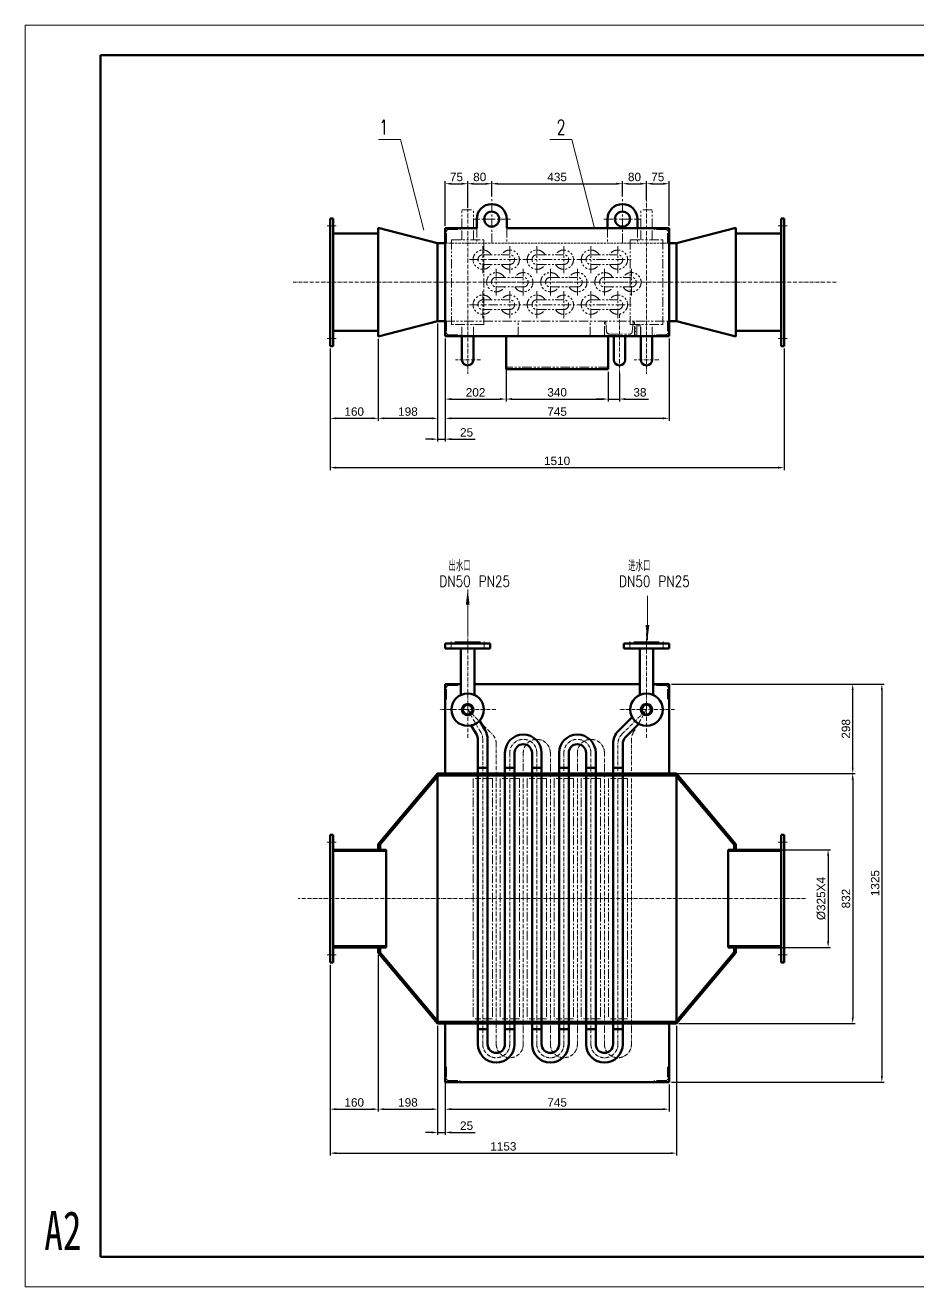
# Model space of a CAD drawing. Header units: millimetres. Extents: x 176693 to 196875, y 147562 to 159646.
# Drawn here: x 184256 to 187226, y 151219 to 155419 of the extents above; entities that cross this region are included whole.
import ezdxf

# ---------------------------------------------------------------- set-up
doc = ezdxf.new("R2010")
doc.units = ezdxf.units.MM
for name, pattern in [('ACAD_ISO02W100', [11, 8, -3]), ('ACAD_ISO10W100', [18.7, 12, -3, 0.7, -3]), ('CENTER', [50.8, 31.75, -6.35, 6.35, -6.35]), ('CENTER2', [28.574999, 19.049999, -3.175, 3.175, -3.175]), ('PHANTOM', [63.5, 31.75, -6.35, 6.35, -6.35, 6.35, -6.35])]:
    doc.linetypes.add(name, pattern=pattern)
doc.layers.get('Defpoints').update_dxf_attribs({"lineweight": 18})
for name, color, linetype, lineweight in [('1轮廓实线层', 7, 'Continuous', 70), ('2细线层', 4, 'Continuous', 18), ('3中心线层', 1, 'CENTER', 18), ('6文字层', 3, 'Continuous', 18), ('7标注层', 4, 'Continuous', 18), ('9双点划线层', 6, 'PHANTOM', 18), ('CAXA4', 7, 'Continuous', 50), ('CENTER1', 1, 'CENTER2', 18), ('中心线', 1, 'ACAD_ISO10W100', 18), ('虚线', 6, 'ACAD_ISO02W100', 18)]:
    doc.layers.add(name, color=color, linetype=linetype, lineweight=lineweight)
doc.styles.add('PC_TEXTSTYLE', font='txt.shx', dxfattribs={"width": 0.8, "bigfont": 'gbcbig.shx'})
doc.styles.get("Standard").update_dxf_attribs({"font": 'arial.ttf'})
doc.styles.add('TH_GBDIM', font='', dxfattribs={"width": 0.8})
doc.styles.add('UserTxtStyle1', font='', dxfattribs={"width": 0.7})
doc.styles.get('TH_GBDIM').set_extended_font_data('宋体')
doc.styles.get('UserTxtStyle1').set_extended_font_data('宋体')
doc.dimstyles.new('HGCAD$0', dxfattribs={"dimtxt": 3.5, "dimasz": 2.5, "dimexe": 1, "dimexo": 1, "dimgap": 1, "dimtad": 1, "dimdec": 0, "dimdsep": 46, "dimtxsty": 'Standard', "dimcen": 0, "dimdle": 5, "dimadec": 0, "dimazin": 0, "dimtfac": 1, "dimtdec": 0, "dimtmove": 0, "dimatfit": 1, "dimfxl": 1, "dimtolj": 1, "dimarcsym": 0})

# ---------------------------------------------------------------- blocks, each defined once
blk = doc.blocks.new('*X226')
at = {"layer": '2细线层', "linetype": 'Continuous'}
blk.add_hatch(color=4, dxfattribs=at).paths.add_polyline_path([(27690.3, 24066.9), (27740.3, 24073.1), (27740.3, 24060.6)], flags=0)
at = {"layer": '2细线层', "color": 4, "linetype": 'Continuous'}
blk.add_line((27690.3, 24066.9), (27838.1, 24066.9), dxfattribs=at)
at = {"layer": '2细线层', "color": 3}
blk.add_line((27838.1, 24066.9), (27838.1, 24066.9), dxfattribs=at)
blk = doc.blocks.new('*D502')
at = {"color": 0, "lineweight": -2, "transparency": 16777216}
for p, q in [((185270.8, 152290.6), (185270.8, 151655.5)), ((186423.5, 152087.1), (186423.5, 151655.5)), ((185290.8, 151663.5), (186403.5, 151663.5))]:
    blk.add_line(p, q, dxfattribs=at)
at = {"color": 0, "transparency": 16777216}
for points in [[(185290.8, 151666.8), (185290.8, 151660.2), (185270.8, 151663.5)], [(186403.5, 151666.8), (186403.5, 151660.2), (186423.5, 151663.5)]]:
    blk.add_solid(points, dxfattribs=at)
at = {"layer": 'Defpoints', "color": 0, "transparency": 16777216}
for p in [(185270.8, 152298.6), (186423.5, 152095.1), (186423.5, 151663.5)]:
    blk.add_point(p, dxfattribs=at)
at = {"color": 0, "lineweight": 18, "transparency": 16777216, "insert": (185847.1, 151685.8), "char_height": 28, "attachment_point": 5}
blk.add_mtext('\\A1;1153', dxfattribs=at)
blk = doc.blocks.new('*D605')
at = {"color": 0, "lineweight": -2, "transparency": 16777216}
for p, q in [((185628.5, 152087.1), (185628.5, 151724.5)), ((185653.5, 151917.1), (185653.5, 151724.5)), ((185608.5, 151732.5), (185588.5, 151732.5)), ((185628.5, 151732.5), (185653.5, 151732.5)), ((185673.5, 151732.5), (185753.2, 151732.5))]:
    blk.add_line(p, q, dxfattribs=at)
at = {"color": 0, "transparency": 16777216}
for points in [[(185608.5, 151735.8), (185608.5, 151729.1), (185628.5, 151732.5)], [(185673.5, 151735.8), (185673.5, 151729.1), (185653.5, 151732.5)]]:
    blk.add_solid(points, dxfattribs=at)
at = {"layer": 'Defpoints', "color": 0, "transparency": 16777216}
for p in [(185628.5, 152095.1), (185653.5, 151925.1), (185653.5, 151732.5)]:
    blk.add_point(p, dxfattribs=at)
at = {"color": 0, "lineweight": 18, "transparency": 16777216, "insert": (185724.8, 151754.8), "char_height": 28, "attachment_point": 5}
blk.add_mtext('\\A1;25', dxfattribs=at)
blk = doc.blocks.new('*D606')
at = {"color": 0, "lineweight": -2, "transparency": 16777216}
for p, q in [((186406.5, 152927.1), (187017.6, 152927.1)), ((187009.6, 152907.1), (187009.6, 152115.1)), ((186431.5, 152095.1), (187017.6, 152095.1))]:
    blk.add_line(p, q, dxfattribs=at)
at = {"color": 0, "transparency": 16777216}
for points in [[(187006.3, 152907.1), (187013, 152907.1), (187009.6, 152927.1)], [(187006.3, 152115.1), (187013, 152115.1), (187009.6, 152095.1)]]:
    blk.add_solid(points, dxfattribs=at)
at = {"layer": 'Defpoints', "color": 0, "transparency": 16777216}
for p in [(186398.5, 152927.1), (186423.5, 152095.1), (187009.6, 152095.1)]:
    blk.add_point(p, dxfattribs=at)
at = {"color": 0, "lineweight": 18, "transparency": 16777216, "insert": (186987.3, 152511.1), "char_height": 28, "attachment_point": 5, "rotation": 90}
blk.add_mtext('\\A1;832', dxfattribs=at)
blk = doc.blocks.new('*D507')
at = {"color": 0, "lineweight": -2, "transparency": 16777216}
for p, q in [((186196, 154265.2), (186196, 154166)), ((186233.5, 154259.1), (186233.5, 154166)), ((186176, 154174), (186156, 154174)), ((186196, 154174), (186233.5, 154174)), ((186253.5, 154174), (186329.6, 154174))]:
    blk.add_line(p, q, dxfattribs=at)
at = {"color": 0, "transparency": 16777216}
for points in [[(186176, 154177.4), (186176, 154170.7), (186196, 154174)], [(186253.5, 154177.4), (186253.5, 154170.7), (186233.5, 154174)]]:
    blk.add_solid(points, dxfattribs=at)
at = {"layer": 'Defpoints', "color": 0, "transparency": 16777216}
for p in [(186196, 154273.2), (186233.5, 154267.1), (186233.5, 154174)]:
    blk.add_point(p, dxfattribs=at)
at = {"color": 0, "lineweight": 18, "transparency": 16777216, "insert": (186301.6, 154196.3), "char_height": 28, "attachment_point": 5}
blk.add_mtext('\\A1;38', dxfattribs=at)
blk = doc.blocks.new('*D612')
at = {"color": 0, "lineweight": -2, "transparency": 16777216}
for p, q in [((185856, 154265.2), (185856, 154166)), ((186196, 154265.2), (186196, 154166)), ((185876, 154174), (186176, 154174))]:
    blk.add_line(p, q, dxfattribs=at)
at = {"color": 0, "transparency": 16777216}
for points in [[(185876, 154177.4), (185876, 154170.7), (185856, 154174)], [(186176, 154177.4), (186176, 154170.7), (186196, 154174)]]:
    blk.add_solid(points, dxfattribs=at)
at = {"layer": 'Defpoints', "color": 0, "transparency": 16777216}
for p in [(185856, 154273.2), (186196, 154273.2), (186196, 154174)]:
    blk.add_point(p, dxfattribs=at)
at = {"color": 0, "lineweight": 18, "transparency": 16777216, "insert": (186026, 154196.3), "char_height": 28, "attachment_point": 5}
blk.add_mtext('\\A1;340', dxfattribs=at)
blk = doc.blocks.new('*D613')
at = {"color": 0, "lineweight": -2, "transparency": 16777216}
for p, q in [((185856, 154320.2), (185856, 154166)), ((185653.5, 154261.8), (185653.5, 154166)), ((185673.5, 154174), (185836, 154174))]:
    blk.add_line(p, q, dxfattribs=at)
at = {"color": 0, "transparency": 16777216}
for points in [[(185673.5, 154177.4), (185673.5, 154170.7), (185653.5, 154174)], [(185836, 154177.4), (185836, 154170.7), (185856, 154174)]]:
    blk.add_solid(points, dxfattribs=at)
at = {"layer": 'Defpoints', "color": 0, "transparency": 16777216}
for p in [(185856, 154328.2), (185653.5, 154269.8), (185856, 154174)]:
    blk.add_point(p, dxfattribs=at)
at = {"color": 0, "lineweight": 18, "transparency": 16777216, "insert": (185754.7, 154196.3), "char_height": 28, "attachment_point": 5}
blk.add_mtext('\\A1;202', dxfattribs=at)
blk = doc.blocks.new('*D614')
at = {"color": 0, "lineweight": -2, "transparency": 16777216}
for p, q in [((185653.5, 154375.2), (185653.5, 154101.9)), ((186398.5, 154375.2), (186398.5, 154101.9)), ((185673.5, 154109.9), (186378.5, 154109.9))]:
    blk.add_line(p, q, dxfattribs=at)
at = {"color": 0, "transparency": 16777216}
for points in [[(185673.5, 154113.2), (185673.5, 154106.6), (185653.5, 154109.9)], [(186378.5, 154113.2), (186378.5, 154106.6), (186398.5, 154109.9)]]:
    blk.add_solid(points, dxfattribs=at)
at = {"layer": 'Defpoints', "color": 0, "transparency": 16777216}
for p in [(185653.5, 154383.2), (186398.5, 154383.2), (186398.5, 154109.9)]:
    blk.add_point(p, dxfattribs=at)
at = {"color": 0, "lineweight": 18, "transparency": 16777216, "insert": (186026, 154132.1), "char_height": 28, "attachment_point": 5}
blk.add_mtext('\\A1;745', dxfattribs=at)
blk = doc.blocks.new('*D508')
at = {"color": 0, "lineweight": -2, "transparency": 16777216}
for p, q in [((185270.8, 154342.7), (185270.8, 153937.8)), ((186781.2, 154342.7), (186781.2, 153937.8)), ((185290.8, 153945.8), (186761.2, 153945.8))]:
    blk.add_line(p, q, dxfattribs=at)
at = {"color": 0, "transparency": 16777216}
for points in [[(185290.8, 153949.1), (185290.8, 153942.4), (185270.8, 153945.8)], [(186761.2, 153949.1), (186761.2, 153942.4), (186781.2, 153945.8)]]:
    blk.add_solid(points, dxfattribs=at)
at = {"layer": 'Defpoints', "color": 0, "transparency": 16777216}
for p in [(185270.8, 154350.7), (186781.2, 154350.7), (186781.2, 153945.8)]:
    blk.add_point(p, dxfattribs=at)
at = {"color": 0, "lineweight": 18, "transparency": 16777216, "insert": (186026, 153968.1), "char_height": 28, "attachment_point": 5}
blk.add_mtext('\\A1;1510', dxfattribs=at)
blk = doc.blocks.new('A$C374F7378')
at = {"layer": '9双点划线层'}
for p, q in [((45, 48.3), (45, 10.5)), ((50, 50), (46.7, 50)), ((50, 0), (50, 50)), ((0, 3.3), (0, 0)), ((0, 0), (50, 0)), ((0, 0), (50, 0)), ((39.5, 5), (1.7, 5))]:
    blk.add_line(p, q, dxfattribs=at)
for centre, radius, start, end in [((46.7, 48.3), 1.67, 90, 180), ((1.7, 3.3), 1.67, 90, 180), ((39.5, 10.5), 5.5, 270, 0)]:
    blk.add_arc(centre, radius, start, end, dxfattribs=at)
blk = doc.blocks.new('*D615')
at = {"color": 0, "lineweight": -2, "transparency": 16777216}
for p, q in [((185653.5, 154751.2), (185653.5, 154899)), ((185728.5, 154811.7), (185728.5, 154899)), ((185673.5, 154891), (185708.5, 154891))]:
    blk.add_line(p, q, dxfattribs=at)
at = {"color": 0, "transparency": 16777216}
for points in [[(185673.5, 154894.3), (185673.5, 154887.7), (185653.5, 154891)], [(185708.5, 154894.3), (185708.5, 154887.7), (185728.5, 154891)]]:
    blk.add_solid(points, dxfattribs=at)
at = {"layer": 'Defpoints', "color": 0, "transparency": 16777216}
for p in [(185728.5, 154891), (185728.5, 154803.7), (185653.5, 154743.2)]:
    blk.add_point(p, dxfattribs=at)
at = {"color": 0, "lineweight": 18, "transparency": 16777216, "insert": (185691, 154913.2), "char_height": 28, "attachment_point": 5}
blk.add_mtext('\\A1;75', dxfattribs=at)
blk = doc.blocks.new('*D616')
at = {"color": 0, "lineweight": -2, "transparency": 16777216}
for p, q in [((185728.5, 154831), (185728.5, 154899)), ((185808.5, 154848.4), (185808.5, 154899)), ((185748.5, 154891), (185788.5, 154891))]:
    blk.add_line(p, q, dxfattribs=at)
at = {"color": 0, "transparency": 16777216}
for points in [[(185748.5, 154894.3), (185748.5, 154887.7), (185728.5, 154891)], [(185788.5, 154894.3), (185788.5, 154887.7), (185808.5, 154891)]]:
    blk.add_solid(points, dxfattribs=at)
at = {"layer": 'Defpoints', "color": 0, "transparency": 16777216}
for p in [(185808.5, 154891), (185728.5, 154823), (185808.5, 154840.4)]:
    blk.add_point(p, dxfattribs=at)
at = {"color": 0, "lineweight": 18, "transparency": 16777216, "insert": (185768.5, 154913.3), "char_height": 28, "attachment_point": 5}
blk.add_mtext('\\A1;80', dxfattribs=at)
blk = doc.blocks.new('*D617')
at = {"color": 0, "lineweight": -2, "transparency": 16777216}
for p, q in [((185808.5, 154856.4), (185808.5, 154899)), ((186243.5, 154848.4), (186243.5, 154899)), ((185828.5, 154891), (186223.5, 154891))]:
    blk.add_line(p, q, dxfattribs=at)
at = {"color": 0, "transparency": 16777216}
for points in [[(185828.5, 154894.3), (185828.5, 154887.7), (185808.5, 154891)], [(186223.5, 154894.3), (186223.5, 154887.7), (186243.5, 154891)]]:
    blk.add_solid(points, dxfattribs=at)
at = {"layer": 'Defpoints', "color": 0, "transparency": 16777216}
for p in [(186243.5, 154891), (185808.5, 154848.4), (186243.5, 154840.4)]:
    blk.add_point(p, dxfattribs=at)
at = {"color": 0, "lineweight": 18, "transparency": 16777216, "insert": (186026, 154913.3), "char_height": 28, "attachment_point": 5}
blk.add_mtext('\\A1;435', dxfattribs=at)
blk = doc.blocks.new('*D618')
at = {"color": 0, "lineweight": -2, "transparency": 16777216}
for p, q in [((186243.5, 154848.4), (186243.5, 154899)), ((186323.5, 154853.3), (186323.5, 154899)), ((186263.5, 154891), (186303.5, 154891))]:
    blk.add_line(p, q, dxfattribs=at)
at = {"color": 0, "transparency": 16777216}
for points in [[(186263.5, 154894.3), (186263.5, 154887.7), (186243.5, 154891)], [(186303.5, 154894.3), (186303.5, 154887.7), (186323.5, 154891)]]:
    blk.add_solid(points, dxfattribs=at)
at = {"layer": 'Defpoints', "color": 0, "transparency": 16777216}
for p in [(186323.5, 154891), (186243.5, 154840.4), (186323.5, 154845.3)]:
    blk.add_point(p, dxfattribs=at)
at = {"color": 0, "lineweight": 18, "transparency": 16777216, "insert": (186283.5, 154913.3), "char_height": 28, "attachment_point": 5}
blk.add_mtext('\\A1;80', dxfattribs=at)
blk = doc.blocks.new('*D619')
at = {"color": 0, "lineweight": -2, "transparency": 16777216}
for p, q in [((186323.5, 154836), (186323.5, 154899)), ((186398.5, 154751.2), (186398.5, 154899)), ((186343.5, 154891), (186378.5, 154891))]:
    blk.add_line(p, q, dxfattribs=at)
at = {"color": 0, "transparency": 16777216}
for points in [[(186343.5, 154894.3), (186343.5, 154887.7), (186323.5, 154891)], [(186378.5, 154894.3), (186378.5, 154887.7), (186398.5, 154891)]]:
    blk.add_solid(points, dxfattribs=at)
at = {"layer": 'Defpoints', "color": 0, "transparency": 16777216}
for p in [(186398.5, 154891), (186323.5, 154828), (186398.5, 154743.2)]:
    blk.add_point(p, dxfattribs=at)
at = {"color": 0, "lineweight": 18, "transparency": 16777216, "insert": (186361, 154913.2), "char_height": 28, "attachment_point": 5}
blk.add_mtext('\\A1;75', dxfattribs=at)
blk = doc.blocks.new('*D509')
at = {"color": 0, "lineweight": -2, "transparency": 16777216}
for p, q in [((186406.5, 153225.1), (187114.7, 153225.1)), ((187106.7, 153205.1), (187106.7, 151920.1)), ((186406.5, 151900.1), (187114.7, 151900.1))]:
    blk.add_line(p, q, dxfattribs=at)
at = {"color": 0, "transparency": 16777216}
for points in [[(187103.4, 153205.1), (187110, 153205.1), (187106.7, 153225.1)], [(187103.4, 151920.1), (187110, 151920.1), (187106.7, 151900.1)]]:
    blk.add_solid(points, dxfattribs=at)
at = {"layer": 'Defpoints', "color": 0, "transparency": 16777216}
for p in [(186398.5, 153225.1), (186398.5, 151900.1), (187106.7, 151900.1)]:
    blk.add_point(p, dxfattribs=at)
at = {"color": 0, "lineweight": 18, "transparency": 16777216, "insert": (187084.4, 152562.6), "char_height": 28, "attachment_point": 5, "rotation": 90}
blk.add_mtext('\\A1;1325', dxfattribs=at)
blk = doc.blocks.new('*D620')
at = {"color": 0, "lineweight": -2, "transparency": 16777216}
for p, q in [((185653.5, 151892.1), (185653.5, 151801.9)), ((186398.5, 151892.1), (186398.5, 151801.9)), ((185673.5, 151809.9), (186378.5, 151809.9))]:
    blk.add_line(p, q, dxfattribs=at)
at = {"color": 0, "transparency": 16777216}
for points in [[(185673.5, 151813.3), (185673.5, 151806.6), (185653.5, 151809.9)], [(186378.5, 151813.3), (186378.5, 151806.6), (186398.5, 151809.9)]]:
    blk.add_solid(points, dxfattribs=at)
at = {"layer": 'Defpoints', "color": 0, "transparency": 16777216}
for p in [(185653.5, 151900.1), (186398.5, 151900.1), (186398.5, 151809.9)]:
    blk.add_point(p, dxfattribs=at)
at = {"color": 0, "lineweight": 18, "transparency": 16777216, "insert": (186026, 151832.2), "char_height": 28, "attachment_point": 5}
blk.add_mtext('\\A1;745', dxfattribs=at)
blk = doc.blocks.new('*D652')
at = {"color": 0, "lineweight": -2, "transparency": 16777216}
for p, q in [((186765.6, 152673.6), (186935.8, 152673.6)), ((186927.8, 152653.6), (186927.8, 152368.6)), ((186765.6, 152348.6), (186935.8, 152348.6))]:
    blk.add_line(p, q, dxfattribs=at)
at = {"color": 0, "transparency": 16777216}
for points in [[(186924.4, 152653.6), (186931.1, 152653.6), (186927.8, 152673.6)], [(186924.4, 152368.6), (186931.1, 152368.6), (186927.8, 152348.6)]]:
    blk.add_solid(points, dxfattribs=at)
at = {"layer": 'Defpoints', "color": 0, "transparency": 16777216}
for p in [(186757.6, 152673.6), (186757.6, 152348.6), (186927.8, 152348.6)]:
    blk.add_point(p, dxfattribs=at)
at = {"color": 0, "lineweight": 18, "transparency": 16777216, "insert": (186904.7, 152511.1), "char_height": 28, "attachment_point": 5, "rotation": 90}
blk.add_mtext('\\A1;%%C325X4', dxfattribs=at)
blk = doc.blocks.new('*D516')
at = {"color": 0, "lineweight": -2, "transparency": 16777216}
for p, q in [((186915.7, 153225.1), (187017.6, 153225.1)), ((187009.6, 152947.1), (187009.6, 153205.1)), ((186915.7, 152927.1), (187017.6, 152927.1))]:
    blk.add_line(p, q, dxfattribs=at)
at = {"color": 0, "transparency": 16777216}
for points in [[(187006.3, 153205.1), (187013, 153205.1), (187009.6, 153225.1)], [(187006.3, 152947.1), (187013, 152947.1), (187009.6, 152927.1)]]:
    blk.add_solid(points, dxfattribs=at)
at = {"layer": 'Defpoints', "color": 0, "transparency": 16777216}
for p in [(186907.7, 153225.1), (187009.6, 153225.1), (186907.7, 152927.1)]:
    blk.add_point(p, dxfattribs=at)
at = {"color": 0, "lineweight": 18, "transparency": 16777216, "insert": (186987.3, 153076.1), "char_height": 28, "attachment_point": 5, "rotation": 90}
blk.add_mtext('\\A1;298', dxfattribs=at)
blk = doc.blocks.new('*D517')
at = {"color": 0, "lineweight": -2, "transparency": 16777216}
for p, q in [((185430.8, 152322.1), (185430.8, 151801.9)), ((185270.8, 152290.6), (185270.8, 151801.9)), ((185290.8, 151809.9), (185410.8, 151809.9))]:
    blk.add_line(p, q, dxfattribs=at)
at = {"color": 0, "transparency": 16777216}
for points in [[(185290.8, 151813.3), (185290.8, 151806.6), (185270.8, 151809.9)], [(185410.8, 151813.3), (185410.8, 151806.6), (185430.8, 151809.9)]]:
    blk.add_solid(points, dxfattribs=at)
at = {"layer": 'Defpoints', "color": 0, "transparency": 16777216}
for p in [(185270.8, 152298.6), (185430.8, 152330.1), (185430.8, 151809.9)]:
    blk.add_point(p, dxfattribs=at)
at = {"color": 0, "lineweight": 18, "transparency": 16777216, "insert": (185350.8, 151832.2), "char_height": 28, "attachment_point": 5}
blk.add_mtext('\\A1;160', dxfattribs=at)
blk = doc.blocks.new('*D653')
at = {"color": 0, "lineweight": -2, "transparency": 16777216}
for p, q in [((185430.8, 152322.1), (185430.8, 151801.9)), ((185628.5, 152087.1), (185628.5, 151801.9)), ((185450.8, 151809.9), (185608.5, 151809.9))]:
    blk.add_line(p, q, dxfattribs=at)
at = {"color": 0, "transparency": 16777216}
for points in [[(185450.8, 151813.3), (185450.8, 151806.6), (185430.8, 151809.9)], [(185608.5, 151813.3), (185608.5, 151806.6), (185628.5, 151809.9)]]:
    blk.add_solid(points, dxfattribs=at)
at = {"layer": 'Defpoints', "color": 0, "transparency": 16777216}
for p in [(185430.8, 152330.1), (185628.5, 152095.1), (185628.5, 151809.9)]:
    blk.add_point(p, dxfattribs=at)
at = {"color": 0, "lineweight": 18, "transparency": 16777216, "insert": (185529.6, 151832.2), "char_height": 28, "attachment_point": 5}
blk.add_mtext('\\A1;198', dxfattribs=at)
blk = doc.blocks.new('*D654')
at = {"color": 0, "lineweight": -2, "transparency": 16777216}
for p, q in [((185430.8, 154374.2), (185430.8, 154101.9)), ((185270.8, 154334.7), (185270.8, 154101.9)), ((185290.8, 154109.9), (185410.8, 154109.9))]:
    blk.add_line(p, q, dxfattribs=at)
at = {"color": 0, "transparency": 16777216}
for points in [[(185290.8, 154113.2), (185290.8, 154106.6), (185270.8, 154109.9)], [(185410.8, 154113.2), (185410.8, 154106.6), (185430.8, 154109.9)]]:
    blk.add_solid(points, dxfattribs=at)
at = {"layer": 'Defpoints', "color": 0, "transparency": 16777216}
for p in [(185430.8, 154382.2), (185270.8, 154342.7), (185430.8, 154109.9)]:
    blk.add_point(p, dxfattribs=at)
at = {"color": 0, "lineweight": 18, "transparency": 16777216, "insert": (185350.8, 154132.2), "char_height": 28, "attachment_point": 5}
blk.add_mtext('\\A1;160', dxfattribs=at)
blk = doc.blocks.new('*D655')
at = {"color": 0, "lineweight": -2, "transparency": 16777216}
for p, q in [((185628.5, 154425.2), (185628.5, 154101.9)), ((185430.8, 154373.2), (185430.8, 154101.9)), ((185450.8, 154109.9), (185608.5, 154109.9))]:
    blk.add_line(p, q, dxfattribs=at)
at = {"color": 0, "transparency": 16777216}
for points in [[(185450.8, 154113.2), (185450.8, 154106.6), (185430.8, 154109.9)], [(185608.5, 154113.2), (185608.5, 154106.6), (185628.5, 154109.9)]]:
    blk.add_solid(points, dxfattribs=at)
at = {"layer": 'Defpoints', "color": 0, "transparency": 16777216}
for p in [(185628.5, 154433.2), (185430.8, 154381.2), (185628.5, 154109.9)]:
    blk.add_point(p, dxfattribs=at)
at = {"color": 0, "lineweight": 18, "transparency": 16777216, "insert": (185529.6, 154132.2), "char_height": 28, "attachment_point": 5}
blk.add_mtext('\\A1;198', dxfattribs=at)
blk = doc.blocks.new('*D518')
at = {"color": 0, "lineweight": -2, "transparency": 16777216}
for p, q in [((185628.5, 154119.5), (185628.5, 154032.6)), ((185653.5, 154119.5), (185653.5, 154032.6)), ((185608.5, 154040.6), (185588.5, 154040.6)), ((185628.5, 154040.6), (185653.5, 154040.6)), ((185673.5, 154040.6), (185753.2, 154040.6))]:
    blk.add_line(p, q, dxfattribs=at)
at = {"color": 0, "transparency": 16777216}
for points in [[(185608.5, 154043.9), (185608.5, 154037.3), (185628.5, 154040.6)], [(185673.5, 154043.9), (185673.5, 154037.3), (185653.5, 154040.6)]]:
    blk.add_solid(points, dxfattribs=at)
at = {"layer": 'Defpoints', "color": 0, "transparency": 16777216}
for p in [(185628.5, 154127.5), (185653.5, 154127.5), (185653.5, 154040.6)]:
    blk.add_point(p, dxfattribs=at)
at = {"color": 0, "lineweight": 18, "transparency": 16777216, "insert": (185724.8, 154062.9), "char_height": 28, "attachment_point": 5}
blk.add_mtext('\\A1;25', dxfattribs=at)

msp = doc.modelspace()

# ---------------------------------------------------------------- hatches: boundary and pattern name
at = {"layer": '2细线层'}
h = msp.add_hatch(dxfattribs=at)
h.set_pattern_fill('EARTH', color=256, scale=5, style=0)
h.set_pattern_definition([(0, (251120.907, 186866.804), (31.75, 31.75), [31.75, -31.75]), (0, (251120.907, 186878.71), (31.75, 31.75), [31.75, -31.75]), (0, (251120.907, 186890.617), (31.75, 31.75), [31.75, -31.75]), (90, (251124.876, 186894.585), (-31.75, 31.75), [31.75, -31.75]), (90, (251136.782, 186894.585), (-31.75, 31.75), [31.75, -31.75]), (90, (251148.688, 186894.585), (-31.75, 31.75), [31.75, -31.75])])
h.paths.add_polyline_path([(186304.486, 154422.695), (186284.486, 154422.695), (186284.486, 154383.195), (186304.486, 154383.195)])

# ---------------------------------------------------------------- linework, layer by layer
at = {"lineweight": 50}
for p, q in [((185270.785, 154350.695), (185270.785, 154775.695)), ((185270.785, 154775.695), (185280.785, 154775.695)), ((185280.785, 154350.695), (185280.785, 154775.695)), ((185758.486, 154773.195), (185758.486, 154743.195)), ((185858.486, 154773.195), (185858.486, 154743.195)), ((186193.486, 154773.195), (186193.486, 154743.195)), ((186293.486, 154773.195), (186293.486, 154743.195)), ((186771.188, 154350.695), (186771.188, 154775.695)), ((186781.188, 154775.695), (186771.188, 154775.695)), ((186781.188, 154350.695), (186781.188, 154775.695)), ((185430.785, 154563.195), (185430.785, 154744.195)), ((185430.785, 154744.195), (185628.486, 154693.195)), ((185758.486, 154743.195), (185653.486, 154743.195)), ((185653.486, 154743.195), (185653.486, 154450.695)), ((186398.486, 154743.195), (185858.486, 154743.195)), ((186398.486, 154743.195), (186148.486, 154743.195)), ((186398.486, 154743.195), (186398.486, 154450.695)), ((186621.188, 154744.195), (186423.486, 154693.195)), ((186621.188, 154563.195), (186621.188, 154744.195)), ((185430.785, 154725.695), (185280.785, 154725.695)), ((185653.486, 154693.195), (185628.486, 154693.195)), ((185628.486, 154693.195), (185628.486, 154433.195)), ((186398.486, 154693.195), (186423.486, 154693.195)), ((186423.486, 154693.195), (186423.486, 154433.195)), ((186621.188, 154725.695), (186771.188, 154725.695)), ((185430.785, 154563.195), (185430.785, 154382.195)), ((186621.188, 154563.195), (186621.188, 154382.195)), ((185653.486, 154383.195), (185653.486, 154450.695)), ((186398.486, 154383.195), (186398.486, 154450.695)), ((185430.785, 154400.695), (185280.785, 154400.695)), ((185430.785, 154382.195), (185628.486, 154433.195)), ((185653.486, 154433.195), (185628.486, 154433.195)), ((186398.486, 154433.195), (186423.486, 154433.195)), ((186621.188, 154382.195), (186423.486, 154433.195)), ((186621.188, 154400.695), (186771.188, 154400.695)), ((185270.785, 154350.695), (185280.785, 154350.695)), ((186398.486, 154383.195), (185653.486, 154383.195)), ((185709.486, 154383.195), (185709.486, 154305.195)), ((185747.486, 154383.195), (185747.486, 154305.195)), ((185855.986, 154273.195), (185855.986, 154383.195)), ((186195.986, 154273.195), (186195.986, 154383.195)), ((186214.486, 154383.195), (186214.486, 154305.195)), ((186252.486, 154383.195), (186252.486, 154305.195)), ((186304.486, 154383.195), (186304.486, 154305.195)), ((186342.486, 154383.195), (186342.486, 154305.195)), ((186781.188, 154350.695), (186771.188, 154350.695)), ((186195.986, 154273.195), (185855.986, 154273.195)), ((185653.486, 153360.119), (185653.486, 153343.119)), ((185803.486, 153360.119), (185653.486, 153360.119)), ((185653.486, 153343.119), (185803.486, 153343.119)), ((185685.986, 153363.119), (185770.986, 153363.119)), ((185685.986, 153360.119), (185685.986, 153363.119)), ((185705.986, 153343.119), (185705.986, 153189.208)), ((185750.986, 153343.119), (185750.986, 153189.208)), ((185770.986, 153363.119), (185770.986, 153360.119)), ((185803.486, 153343.119), (185803.486, 153360.119)), ((186398.486, 153360.119), (186248.486, 153360.119)), ((186248.486, 153360.119), (186248.486, 153343.119)), ((186248.486, 153343.119), (186398.486, 153343.119)), ((186280.986, 153360.119), (186280.986, 153363.119)), ((186280.986, 153363.119), (186365.986, 153363.119)), ((186300.986, 153343.119), (186300.986, 153189.208)), ((186345.986, 153343.119), (186345.986, 153189.208)), ((186365.986, 153363.119), (186365.986, 153360.119)), ((186398.486, 153343.119), (186398.486, 153360.119)), ((185705.986, 153225.119), (185653.486, 153225.119)), ((185653.486, 153225.119), (185653.486, 152927.119)), ((186300.986, 153225.119), (185750.986, 153225.119)), ((186398.486, 153225.119), (186345.986, 153225.119)), ((186398.486, 153225.119), (186398.486, 152927.119)), ((185852.486, 152946.119), (185852.486, 152996.119)), ((185884.486, 152946.119), (185884.486, 152996.119)), ((185942.486, 152946.119), (185942.486, 152996.119)), ((185974.486, 152946.119), (185974.486, 152996.119)), ((186032.486, 152946.119), (186032.486, 152996.119)), ((186064.486, 152946.119), (186064.486, 152996.119)), ((186122.486, 152946.119), (186122.486, 152996.119)), ((186154.486, 152946.119), (186154.486, 152996.119)), ((185430.785, 152692.119), (185628.486, 152927.119)), ((186423.486, 152927.119), (185628.486, 152927.119)), ((185628.486, 152927.119), (185628.486, 152095.119)), ((185794.486, 152946.119), (185762.486, 152946.119)), ((185762.486, 152946.119), (185762.486, 152927.119)), ((185794.486, 152946.119), (185794.486, 152927.119)), ((185884.486, 152946.119), (185852.486, 152946.119)), ((185852.486, 152946.119), (185852.486, 152927.119)), ((185884.486, 152946.119), (185852.486, 152946.119)), ((185884.486, 152946.119), (185884.486, 152927.119)), ((185974.486, 152946.119), (185942.486, 152946.119)), ((185942.486, 152946.119), (185942.486, 152927.119)), ((185974.486, 152946.119), (185942.486, 152946.119)), ((185974.486, 152946.119), (185974.486, 152927.119)), ((186064.486, 152946.119), (186032.486, 152946.119)), ((186064.486, 152946.119), (186032.486, 152946.119)), ((186032.486, 152946.119), (186032.486, 152927.119)), ((186064.486, 152946.119), (186064.486, 152927.119)), ((186154.486, 152946.119), (186122.486, 152946.119)), ((186122.486, 152946.119), (186122.486, 152927.119)), ((186154.486, 152946.119), (186122.486, 152946.119)), ((186154.486, 152946.119), (186154.486, 152927.119)), ((186244.486, 152946.119), (186212.486, 152946.119)), ((186212.486, 152946.119), (186212.486, 152927.119)), ((186244.486, 152946.119), (186244.486, 152927.119)), ((186423.486, 152927.119), (186423.486, 152095.119)), ((186621.188, 152692.119), (186423.486, 152927.119)), ((185430.785, 152682.799), (185628.486, 152917.799)), ((186423.486, 152921.119), (185628.486, 152921.119)), ((185762.486, 152921.119), (185762.486, 152101.119)), ((185794.486, 152921.119), (185794.486, 152101.119)), ((185852.486, 152921.119), (185852.486, 152101.119)), ((185884.486, 152921.119), (185884.486, 152101.119)), ((185942.486, 152921.119), (185942.486, 152101.119)), ((185974.486, 152921.119), (185974.486, 152101.119)), ((186032.486, 152921.119), (186032.486, 152101.119)), ((186064.486, 152921.119), (186064.486, 152101.119)), ((186122.486, 152921.119), (186122.486, 152101.119)), ((186154.486, 152921.119), (186154.486, 152101.119)), ((186212.486, 152921.119), (186212.486, 152101.119)), ((186244.486, 152921.119), (186244.486, 152101.119)), ((186621.188, 152682.799), (186423.486, 152917.799)), ((185270.785, 152298.619), (185270.785, 152723.619)), ((185270.785, 152723.619), (185280.785, 152723.619)), ((185280.785, 152298.619), (185280.785, 152723.619)), ((186771.188, 152298.619), (186771.188, 152723.619)), ((186781.188, 152723.619), (186771.188, 152723.619)), ((186781.188, 152298.619), (186781.188, 152723.619)), ((185456.785, 152673.619), (185280.785, 152673.619)), ((185430.785, 152673.619), (185430.785, 152692.119)), ((185436.785, 152673.619), (185436.785, 152689.931)), ((185456.785, 152673.619), (185456.785, 152348.619)), ((186595.188, 152673.619), (186771.188, 152673.619)), ((186595.188, 152673.619), (186595.188, 152348.619)), ((186615.188, 152673.619), (186615.188, 152689.931)), ((186621.188, 152673.619), (186621.188, 152692.119)), ((185456.785, 152669.619), (185280.785, 152669.619)), ((186595.188, 152669.619), (186771.188, 152669.619)), ((185456.785, 152352.619), (185280.785, 152352.619)), ((185456.785, 152348.619), (185280.785, 152348.619)), ((185430.785, 152348.619), (185430.785, 152330.119)), ((185430.785, 152339.439), (185628.486, 152104.439)), ((185436.785, 152348.619), (185436.785, 152332.307)), ((186621.188, 152339.439), (186423.486, 152104.439)), ((186595.188, 152352.619), (186771.188, 152352.619)), ((186595.188, 152348.619), (186771.188, 152348.619)), ((186615.188, 152348.619), (186615.188, 152332.307)), ((186621.188, 152348.619), (186621.188, 152330.119)), ((185270.785, 152298.619), (185280.785, 152298.619)), ((185430.785, 152330.119), (185628.486, 152095.119)), ((186621.188, 152330.119), (186423.486, 152095.119)), ((186781.188, 152298.619), (186771.188, 152298.619)), ((186423.486, 152101.119), (185628.486, 152101.119)), ((186423.486, 152095.119), (185628.486, 152095.119)), ((185653.486, 152095.119), (185653.486, 151900.119)), ((185762.486, 152095.119), (185762.486, 152076.119)), ((185794.486, 152095.119), (185794.486, 152076.119)), ((185852.486, 152095.119), (185852.486, 152076.119)), ((185884.486, 152095.119), (185884.486, 152076.119)), ((185942.486, 152095.119), (185942.486, 152076.119)), ((185974.486, 152095.119), (185974.486, 152076.119)), ((186032.486, 152095.119), (186032.486, 152076.119)), ((186064.486, 152095.119), (186064.486, 152076.119)), ((186122.486, 152095.119), (186122.486, 152076.119)), ((186154.486, 152095.119), (186154.486, 152076.119)), ((186212.486, 152095.119), (186212.486, 152076.119)), ((186244.486, 152095.119), (186244.486, 152076.119)), ((186398.486, 152095.119), (186398.486, 151900.119)), ((185794.486, 152076.119), (185762.486, 152076.119)), ((185762.486, 152076.119), (185762.486, 152026.119)), ((185794.486, 152076.119), (185762.486, 152076.119)), ((185794.486, 152076.119), (185794.486, 152026.119)), ((185884.486, 152076.119), (185852.486, 152076.119)), ((185852.486, 152076.119), (185852.486, 152026.119)), ((185884.486, 152076.119), (185852.486, 152076.119)), ((185884.486, 152076.119), (185884.486, 152026.119)), ((185974.486, 152076.119), (185942.486, 152076.119)), ((185942.486, 152076.119), (185942.486, 152026.119)), ((185974.486, 152076.119), (185942.486, 152076.119)), ((185974.486, 152076.119), (185974.486, 152026.119)), ((186064.486, 152076.119), (186032.486, 152076.119)), ((186032.486, 152076.119), (186032.486, 152026.119)), ((186064.486, 152076.119), (186032.486, 152076.119)), ((186064.486, 152076.119), (186064.486, 152026.119)), ((186154.486, 152076.119), (186122.486, 152076.119)), ((186122.486, 152076.119), (186122.486, 152026.119)), ((186154.486, 152076.119), (186122.486, 152076.119)), ((186154.486, 152076.119), (186154.486, 152026.119)), ((186244.486, 152076.119), (186212.486, 152076.119)), ((186212.486, 152076.119), (186212.486, 152026.119)), ((186244.486, 152076.119), (186212.486, 152076.119)), ((186244.486, 152076.119), (186244.486, 152026.119)), ((186398.486, 151900.119), (185653.486, 151900.119))]:
    msp.add_line(p, q, dxfattribs=at)
for points in [[(185768.13, 153103.453), (185786.314, 153071.959, -0.1316525), (185794.486, 153041.459), (185794.486, 152946.119)], [(186212.486, 152946.119), (186212.486, 153026.479, -0.19891237), (186230.353, 153069.613), (186275.703, 153114.963)], [(186244.486, 152946.119), (186244.486, 153026.479, -0.19891237), (186252.98, 153046.985), (186298.331, 153092.336)], [(185740.417, 153087.453), (185758.601, 153055.959, -0.1316525), (185762.486, 153041.459), (185762.486, 152946.119)]]:
    msp.add_lwpolyline(points, format="xyb", dxfattribs=at)
for centre, radius in [((185808.486, 154773.195), 25), ((186243.486, 154773.195), 25), ((185728.486, 153140.119), 54), ((186323.486, 153140.119), 54), ((185728.486, 153140.119), 19), ((185728.486, 153140.119), 16), ((186323.486, 153140.119), 19), ((186323.486, 153140.119), 16)]:
    msp.add_circle(centre, radius, dxfattribs=at)
for centre, radius, start, end in [((185808.486, 154773.195), 50, 0, 180), ((186243.486, 154773.195), 50, 0, 180), ((185728.486, 154305.195), 19, 180, 0), ((186233.486, 154305.195), 19, 180, 0), ((186323.486, 154305.195), 19, 180, 0), ((185913.486, 152996.119), 61, 0, 180), ((186093.486, 152996.119), 61, 0, 180), ((185913.486, 152996.119), 29, 0, 180), ((186093.486, 152996.119), 29, 0, 180), ((185823.486, 152026.119), 61, 180, 0), ((185823.486, 152026.119), 29, 180, 0), ((186003.486, 152026.119), 61, 180, 0), ((186003.486, 152026.119), 29, 180, 0), ((186183.486, 152026.119), 61, 180, 0), ((186183.486, 152026.119), 29, 180, 0)]:
    msp.add_arc(centre, radius, start, end, dxfattribs=at)
at = {"layer": '1轮廓实线层'}
for p, q in [((184506.132, 151318.636), (184506.132, 155318.636)), ((184506.132, 155318.636), (190096.132, 155318.636)), ((190096.132, 151318.636), (184506.132, 151318.636))]:
    msp.add_line(p, q, dxfattribs=at)
at = {"layer": '2细线层'}
for p, q in [((184256.132, 151218.636), (184256.132, 155418.636)), ((184256.132, 155418.636), (190196.132, 155418.636)), ((190196.132, 151218.636), (184256.132, 151218.636))]:
    msp.add_line(p, q, dxfattribs=at)
at = {"layer": '3中心线层'}
for p, q in [((185808.486, 154693.195), (185808.486, 154840.4)), ((186243.486, 154693.195), (186243.486, 154840.4)), ((185870.658, 154773.195), (185746.314, 154773.195)), ((186181.314, 154773.195), (186305.658, 154773.195))]:
    msp.add_line(p, q, dxfattribs=at)
at = {"layer": '7标注层', "extrusion": (0, 1, 0), "elevation": 155038.552}
for points in [[(-185505.14, 0), (-185431.907, 0)], [(-186075.127, 0), (-186001.894, 0)]]:
    msp.add_lwpolyline(points, dxfattribs=at)
at = {"layer": '7标注层'}
for points in [[(185582.447, 154736.584), (185505.14, 155038.552)], [(186150.742, 154743.195), (186075.127, 155038.552)]]:
    msp.add_lwpolyline(points, dxfattribs=at)
at = {"layer": '9双点划线层'}
for p, q in [((185709.486, 154743.195), (185709.486, 154803.695)), ((185709.486, 154803.695), (185747.486, 154803.695)), ((185747.486, 154743.195), (185747.486, 154803.695)), ((186304.486, 154743.195), (186304.486, 154803.695)), ((186342.486, 154803.695), (186304.486, 154803.695)), ((186342.486, 154743.195), (186342.486, 154803.695)), ((185709.486, 154703.695), (185709.486, 154743.195)), ((185747.486, 154703.695), (185747.486, 154743.195)), ((185758.486, 154743.195), (185758.486, 154693.195)), ((185858.486, 154743.195), (185858.486, 154693.195)), ((186193.486, 154743.195), (186193.486, 154693.195)), ((186293.486, 154743.195), (186293.486, 154693.195)), ((186304.486, 154703.695), (186304.486, 154743.195)), ((186342.486, 154703.695), (186342.486, 154743.195)), ((185674.486, 154703.695), (185674.486, 154422.695)), ((185674.486, 154703.695), (185782.486, 154703.695)), ((185782.486, 154703.695), (185782.486, 154422.695)), ((186269.486, 154703.695), (186269.486, 154422.695)), ((186269.486, 154703.695), (186377.486, 154703.695)), ((186377.486, 154703.695), (186377.486, 154422.695)), ((185778.486, 154593.676), (185778.486, 154682.713)), ((185778.486, 154654.195), (185868.486, 154654.195)), ((185868.486, 154593.676), (185868.486, 154682.713)), ((185958.486, 154593.676), (185958.486, 154682.713)), ((185958.486, 154654.195), (186048.486, 154654.195)), ((186048.486, 154593.676), (186048.486, 154682.713)), ((186138.486, 154593.676), (186138.486, 154682.713)), ((186138.486, 154654.195), (186228.486, 154654.195)), ((186228.486, 154593.676), (186228.486, 154682.713)), ((185733.968, 154638.195), (185913.005, 154638.195)), ((185778.486, 154622.195), (185868.486, 154622.195)), ((185823.486, 154518.676), (185823.486, 154607.713)), ((185913.486, 154518.676), (185913.486, 154607.713)), ((185913.968, 154638.195), (186093.005, 154638.195)), ((185958.486, 154622.195), (186048.486, 154622.195)), ((186003.486, 154518.676), (186003.486, 154607.713)), ((186093.486, 154518.676), (186093.486, 154607.713)), ((186093.968, 154638.195), (186273.005, 154638.195)), ((186138.486, 154622.195), (186228.486, 154622.195)), ((186183.486, 154518.676), (186183.486, 154607.713)), ((186273.486, 154518.676), (186273.486, 154607.713)), ((185778.968, 154563.195), (185958.005, 154563.195)), ((185823.486, 154579.195), (185913.486, 154579.195)), ((185958.968, 154563.195), (186138.005, 154563.195)), ((186003.486, 154579.195), (186093.486, 154579.195)), ((186138.968, 154563.195), (186318.005, 154563.195)), ((186183.486, 154579.195), (186273.486, 154579.195)), ((185778.486, 154443.676), (185778.486, 154532.713)), ((185823.486, 154547.195), (185913.486, 154547.195)), ((185868.486, 154443.676), (185868.486, 154532.713)), ((185958.486, 154443.676), (185958.486, 154532.713)), ((186003.486, 154547.195), (186093.486, 154547.195)), ((186048.486, 154443.676), (186048.486, 154532.713)), ((186138.486, 154443.676), (186138.486, 154532.713)), ((186183.486, 154547.195), (186273.486, 154547.195)), ((186228.486, 154443.676), (186228.486, 154532.713)), ((185733.968, 154488.195), (185913.005, 154488.195)), ((185778.486, 154504.195), (185868.486, 154504.195)), ((185913.968, 154488.195), (186093.005, 154488.195)), ((185958.486, 154504.195), (186048.486, 154504.195)), ((186093.968, 154488.195), (186273.005, 154488.195)), ((186138.486, 154504.195), (186228.486, 154504.195)), ((185778.486, 154472.195), (185868.486, 154472.195)), ((185958.486, 154472.195), (186048.486, 154472.195)), ((186138.486, 154472.195), (186228.486, 154472.195)), ((185653.486, 154433.195), (186398.486, 154433.195)), ((185782.486, 154422.695), (185674.486, 154422.695)), ((185709.486, 154383.195), (185709.486, 154422.695)), ((185747.486, 154383.195), (185747.486, 154422.695)), ((185895.986, 154383.195), (185895.986, 154433.195)), ((186135.986, 154383.195), (186135.986, 154433.195)), ((186183.486, 154385.195), (186183.486, 154433.195)), ((186187.665, 154429.413), (186190.792, 154398.149)), ((186269.486, 154422.695), (186377.486, 154422.695)), ((186276.181, 154398.149), (186279.307, 154429.413)), ((186283.486, 154385.195), (186283.486, 154433.195)), ((186284.486, 154383.195), (186284.486, 154422.695)), ((186304.486, 154383.195), (186304.486, 154422.695)), ((186342.486, 154383.195), (186342.486, 154422.695)), ((186183.486, 154385.195), (186283.486, 154385.195)), ((186199.25, 154390.495), (186267.723, 154390.495)), ((186214.486, 154383.195), (186214.486, 154385.195)), ((186252.486, 154383.195), (186252.486, 154385.195)), ((186195.986, 154279.695), (185855.986, 154279.695)), ((185746.486, 152911.119), (185746.486, 152111.119)), ((185810.486, 152911.119), (185746.486, 152911.119)), ((185810.486, 152911.119), (185810.486, 152111.119)), ((185900.486, 152911.119), (185836.486, 152911.119)), ((185836.486, 152911.119), (185836.486, 152111.119)), ((185900.486, 152911.119), (185900.486, 152111.119)), ((185990.486, 152911.119), (185926.486, 152911.119)), ((185926.486, 152911.119), (185926.486, 152111.119)), ((185990.486, 152911.119), (185990.486, 152111.119)), ((186016.486, 152911.119), (186016.486, 152111.119)), ((186080.486, 152911.119), (186016.486, 152911.119)), ((186080.486, 152911.119), (186080.486, 152111.119)), ((186170.486, 152911.119), (186106.486, 152911.119)), ((186106.486, 152911.119), (186106.486, 152111.119)), ((186170.486, 152911.119), (186170.486, 152111.119)), ((186196.486, 152911.119), (186196.486, 152111.119)), ((186260.486, 152911.119), (186196.486, 152911.119)), ((186260.486, 152911.119), (186260.486, 152111.119)), ((185810.486, 152111.119), (185746.486, 152111.119)), ((185900.486, 152111.119), (185836.486, 152111.119)), ((185990.486, 152111.119), (185926.486, 152111.119)), ((186080.486, 152111.119), (186016.486, 152111.119)), ((186170.486, 152111.119), (186106.486, 152111.119)), ((186260.486, 152111.119), (186196.486, 152111.119))]:
    msp.add_line(p, q, dxfattribs=at)
for centre, radius, start, end in [((185778.486, 154638.195), 32, 30, 330), ((185778.486, 154638.195), 16, 90, 270), ((185868.486, 154638.195), 32, 210, 150), ((185868.486, 154638.195), 16, 270, 90), ((185958.486, 154638.195), 32, 30, 330), ((185958.486, 154638.195), 16, 90, 270), ((186048.486, 154638.195), 32, 210, 150), ((186048.486, 154638.195), 16, 270, 90), ((186138.486, 154638.195), 32, 30, 330), ((186138.486, 154638.195), 16, 90, 270), ((186228.486, 154638.195), 32, 210, 150), ((186228.486, 154638.195), 16, 270, 90), ((185823.486, 154563.195), 32, 30, 330), ((185823.486, 154563.195), 16, 90, 270), ((185913.486, 154563.195), 32, 210, 150), ((185913.486, 154563.195), 16, 270, 90), ((186003.486, 154563.195), 32, 30, 330), ((186003.486, 154563.195), 16, 90, 270), ((186093.486, 154563.195), 32, 210, 150), ((186093.486, 154563.195), 16, 270, 90), ((186183.486, 154563.195), 32, 30, 330), ((186183.486, 154563.195), 16, 90, 270), ((186273.486, 154563.195), 32, 210, 150), ((186273.486, 154563.195), 16, 270, 90), ((185778.486, 154488.195), 32, 30, 330), ((185868.486, 154488.195), 32, 210, 150), ((185958.486, 154488.195), 32, 30, 330), ((186048.486, 154488.195), 32, 210, 150), ((186138.486, 154488.195), 32, 30, 330), ((186228.486, 154488.195), 32, 210, 150), ((185778.486, 154488.195), 16, 90, 270), ((185868.486, 154488.195), 16, 270, 90), ((185958.486, 154488.195), 16, 90, 270), ((186048.486, 154488.195), 16, 270, 90), ((186138.486, 154488.195), 16, 90, 270), ((186228.486, 154488.195), 16, 270, 90), ((186183.486, 154428.995), 4.2, 5.710593, 90), ((186199.25, 154398.995), 8.5, 185.710593, 270), ((186267.723, 154398.995), 8.5, 270, 354.289407), ((186283.486, 154428.995), 4.2, 90, 174.289407)]:
    msp.add_arc(centre, radius, start, end, dxfattribs=at)
at = {"layer": 'CENTER1'}
for p, q in [((185673.486, 153367.119), (185673.486, 153339.119)), ((185783.486, 153367.119), (185783.486, 153339.119)), ((186268.486, 153367.119), (186268.486, 153339.119)), ((186378.486, 153367.119), (186378.486, 153339.119))]:
    msp.add_line(p, q, dxfattribs=at)
at = {"layer": '中心线'}
for p, q in [((185728.486, 154845.256), (185728.486, 154258.228)), ((186323.486, 154845.256), (186323.486, 154258.228)), ((185147.27, 154563.195), (186956.069, 154563.195)), ((186233.486, 154456.58), (186233.486, 154237.816)), ((185770.84, 154305.195), (185688.132, 154305.195)), ((186364.84, 154305.195), (186282.132, 154305.195)), ((185728.486, 153046.522), (185728.486, 153397.291)), ((186323.486, 153046.522), (186323.486, 153397.291)), ((185822.083, 153140.119), (185634.889, 153140.119)), ((185728.486, 153140.119), (185810.306, 153058.299)), ((185728.486, 153140.119), (185772.457, 153063.959)), ((186417.083, 153140.119), (186229.889, 153140.119)), ((186241.666, 153058.299), (186323.486, 153140.119)), ((186279.515, 153063.959), (186323.486, 153140.119)), ((185778.486, 153041.459), (185778.486, 152076.119)), ((185823.486, 153026.479), (185823.486, 152076.119)), ((186228.486, 152076.119), (186228.486, 153026.479)), ((186273.486, 152076.119), (186273.486, 153041.459)), ((185868.486, 152946.119), (185868.486, 152996.119)), ((185913.486, 152946.119), (185913.486, 152996.119)), ((185958.486, 152996.119), (185958.486, 152946.119)), ((186003.486, 152996.119), (186003.486, 152946.119)), ((186048.486, 152946.119), (186048.486, 152996.119)), ((186093.486, 152946.119), (186093.486, 152996.119)), ((186138.486, 152996.119), (186138.486, 152946.119)), ((186183.486, 152996.119), (186183.486, 152946.119)), ((185868.486, 152076.119), (185868.486, 152946.119)), ((185913.486, 152076.119), (185913.486, 152946.119)), ((185958.486, 152946.119), (185958.486, 152076.119)), ((186003.486, 152946.119), (186003.486, 152076.119)), ((186048.486, 152076.119), (186048.486, 152946.119)), ((186093.486, 152076.119), (186093.486, 152946.119)), ((186138.486, 152946.119), (186138.486, 152076.119)), ((186183.486, 152946.119), (186183.486, 152076.119)), ((186852.88, 152511.119), (185164.185, 152511.119)), ((185778.486, 152076.119), (185778.486, 152026.119)), ((185823.486, 152076.119), (185823.486, 152026.119)), ((185868.486, 152026.119), (185868.486, 152076.119)), ((185913.486, 152026.119), (185913.486, 152076.119)), ((185958.486, 152076.119), (185958.486, 152026.119)), ((186003.486, 152076.119), (186003.486, 152026.119)), ((186048.486, 152026.119), (186048.486, 152076.119)), ((186093.486, 152026.119), (186093.486, 152076.119)), ((186138.486, 152076.119), (186138.486, 152026.119)), ((186183.486, 152076.119), (186183.486, 152026.119)), ((186228.486, 152026.119), (186228.486, 152076.119)), ((186273.486, 152026.119), (186273.486, 152076.119))]:
    msp.add_line(p, q, dxfattribs=at)
for centre, start, end in [((185733.486, 153041.459), 0, 30), ((185778.486, 153026.479), 0, 45), ((186273.486, 153026.479), 135, 180), ((186318.486, 153041.459), 150, 180), ((185913.486, 152996.119), 0, 180), ((185958.486, 152996.119), 0, 180), ((186093.486, 152996.119), 0, 180), ((186138.486, 152996.119), 0, 180), ((185823.486, 152026.119), 180, 0), ((185868.486, 152026.119), 180, 0), ((186003.486, 152026.119), 180, 0), ((186048.486, 152026.119), 180, 0), ((186183.486, 152026.119), 180, 0), ((186228.486, 152026.119), 180, 0)]:
    msp.add_arc(centre, 45, start, end, dxfattribs=at)
at = {"layer": '虚线'}
for p, q in [((185260.785, 154750.695), (185290.785, 154750.695)), ((186791.188, 154750.695), (186761.188, 154750.695)), ((185653.486, 154693.195), (186398.486, 154693.195)), ((185260.785, 154375.695), (185290.785, 154375.695)), ((186791.188, 154375.695), (186761.188, 154375.695)), ((185260.785, 152698.619), (185290.785, 152698.619)), ((186791.188, 152698.619), (186761.188, 152698.619)), ((185260.785, 152323.619), (185290.785, 152323.619)), ((186791.188, 152323.619), (186761.188, 152323.619))]:
    msp.add_line(p, q, dxfattribs=at)

# ---------------------------------------------------------------- block references
at = {"layer": '2细线层', "xscale": -1, "rotation": 90}
msp.add_blockref('*X226', (209795.362, 181230.102), dxfattribs=at)
at = {"layer": '2细线层', "rotation": 90}
msp.add_blockref('*X226', (210393.39, 125681.151), dxfattribs=at)
at = {"layer": '9双点划线层', "rotation": 180}
for p in [(185703.487, 154743.195), (185703.487, 153225.119)]:
    msp.add_blockref('A$C374F7378', p, dxfattribs=at)
at = {"layer": '9双点划线层', "xscale": -1, "rotation": 180}
for p in [(186348.486, 154743.195), (186348.486, 153225.119)]:
    msp.add_blockref('A$C374F7378', p, dxfattribs=at)
at = {"layer": '9双点划线层', "xscale": -1}
for p in [(185703.487, 154383.194), (185703.487, 151900.118)]:
    msp.add_blockref('A$C374F7378', p, dxfattribs=at)
at = {"layer": '9双点划线层'}
for p in [(186348.486, 154383.194), (186348.486, 151900.118)]:
    msp.add_blockref('A$C374F7378', p, dxfattribs=at)

# ---------------------------------------------------------------- texts
at = {"layer": '6文字层', "char_height": 36.75, "style": 'PC_TEXTSTYLE'}
for s, insert, width, attachment_point in [('\\W0.67;出水口', (185664.592, 153600.754), 216.94415, 7), ('\\W0.67;进水口', (186262.592, 153600.651), 216.94415, 7), ('DN50 PN25', (185634.054, 153585.703), 248.07095, 1), ('DN50 PN25', (186232.054, 153585.599), 248.07095, 1)]:
    msp.add_mtext(s, dxfattribs=dict(at, insert=insert, width=width, attachment_point=attachment_point))
at = {"layer": '7标注层', "color": 11, "char_height": 49, "width": 65.66, "attachment_point": 3, "style": 'TH_GBDIM'}
for s, insert in [('\\W0.67;{\\Fromans.shx,gbcbig.shx|c134;1}', (185462.755, 155103.651)), ('\\W0.67;{\\Fromans.shx,gbcbig.shx|c134;2}', (186053.385, 155103.651))]:
    msp.add_mtext(s, dxfattribs=dict(at, insert=insert))
at = {"layer": 'CAXA4', "color": 7, "linetype": 'Continuous', "lineweight": 25, "insert": (184319.541, 151470.747), "char_height": 129.9241, "width": 5333.32326, "attachment_point": 1, "style": 'UserTxtStyle1'}
msp.add_mtext('A2', dxfattribs=at)

# ---------------------------------------------------------------- dimensions: what is measured, and where the dimension line sits
at = {"color": 3, "lineweight": 18}
for base, p1, p2, picture, middle in [((185728.486, 154890.984), (185653.486, 154743.195), (185728.486, 154803.695), '*D615', (185690.986, 154890.984)), ((186398.486, 154890.984), (186323.486, 154827.99), (186398.486, 154743.195), '*D619', (186360.986, 154890.984)), ((185653.486, 154040.59), (185628.486, 154127.491), (185653.486, 154127.491), '*D518', (185724.82, 154040.59)), ((185653.486, 151732.468), (185628.486, 152095.119), (185653.486, 151925.119), '*D605', (185724.82, 151732.468))]:
    dim = msp.add_linear_dim(base=base, p1=p1, p2=p2, dimstyle='HGCAD$0', override={"dimscale": 8, "dimsah": 1}, dxfattribs=at)
    dim.commit()
    dim.dimension.update_dxf_attribs({"geometry": picture, "text_midpoint": middle, "dimtype": 160})
for base, p1, p2, picture, middle in [((185808.486, 154890.984), (185728.486, 154822.991), (185808.486, 154840.4), '*D616', (185768.486, 154913.28)), ((186243.486, 154890.984), (185808.486, 154848.4), (186243.486, 154840.4), '*D617', (186025.986, 154913.289)), ((186323.486, 154890.984), (186243.486, 154840.4), (186323.486, 154845.256), '*D618', (186283.486, 154913.28)), ((185628.486, 154109.886), (185430.785, 154381.195), (185628.486, 154433.195), '*D655', (185529.635, 154132.182)), ((185430.785, 154109.886), (185270.785, 154342.695), (185430.785, 154382.195), '*D654', (185350.785, 154132.182)), ((186781.188, 153945.782), (185270.785, 154350.695), (186781.188, 154350.695), '*D508', (186025.986, 153968.078)), ((186398.486, 154109.886), (185653.486, 154383.195), (186398.486, 154383.195), '*D614', (186025.986, 154132.125)), ((185855.986212528, 154174.02951379), (185653.486212529, 154269.841829826), (185855.986212528, 154328.194840056), '*D613', (185754.736212528, 154196.325557446)), ((186195.986, 154174.03), (185855.986, 154273.195), (186195.986, 154273.195), '*D612', (186025.986, 154196.335)), ((186233.486212528, 154174.02951379), (186195.986212528, 154273.194882297), (186233.486212528, 154267.084056317), '*D507', (186301.559882378, 154196.335107242)), ((185430.785, 151809.944), (185270.785, 152298.619), (185430.785, 152330.119), '*D517', (185350.785, 151832.24)), ((186423.486, 151663.495), (185270.785, 152298.619), (186423.486, 152095.119), '*D502', (185847.135, 151685.801)), ((185628.486, 151809.944), (185430.785, 152330.119), (185628.486, 152095.119), '*D653', (185529.635, 151832.24)), ((186398.486, 151809.944), (185653.486, 151900.119), (186398.486, 151900.119), '*D620', (186025.986, 151832.182))]:
    dim = msp.add_linear_dim(base=base, p1=p1, p2=p2, dimstyle='HGCAD$0', override={"dimscale": 8, "dimsah": 1}, dxfattribs=at)
    dim.commit()
    dim.dimension.update_dxf_attribs({"geometry": picture, "text_midpoint": middle})
for base, p1, p2, picture, middle in [((187106.701, 151900.119), (186398.486, 153225.119), (186398.486, 151900.119), '*D509', (187084.396, 152562.619)), ((187009.623, 153225.119), (186907.701, 152927.119), (186907.701, 153225.119), '*D516', (186987.327, 153076.119)), ((187009.623, 152095.119), (186398.486, 152927.119), (186423.486, 152095.119), '*D606', (186987.317, 152511.119))]:
    dim = msp.add_linear_dim(base=base, p1=p1, p2=p2, angle=90, dimstyle='HGCAD$0', override={"dimscale": 8, "dimsah": 1}, dxfattribs=at)
    dim.commit()
    dim.dimension.update_dxf_attribs({"geometry": picture, "text_midpoint": middle})
dim = msp.add_linear_dim(base=(186927.781, 152348.619), p1=(186757.588, 152673.619), p2=(186757.588, 152348.619), angle=90, text='%%C<>X4', dimstyle='HGCAD$0', override={"dimscale": 8, "dimsah": 1}, dxfattribs=at)
dim.commit()
dim.dimension.update_dxf_attribs({"geometry": '*D652', "text_midpoint": (186904.702, 152511.119)})

doc.saveas('drawing.dxf')
